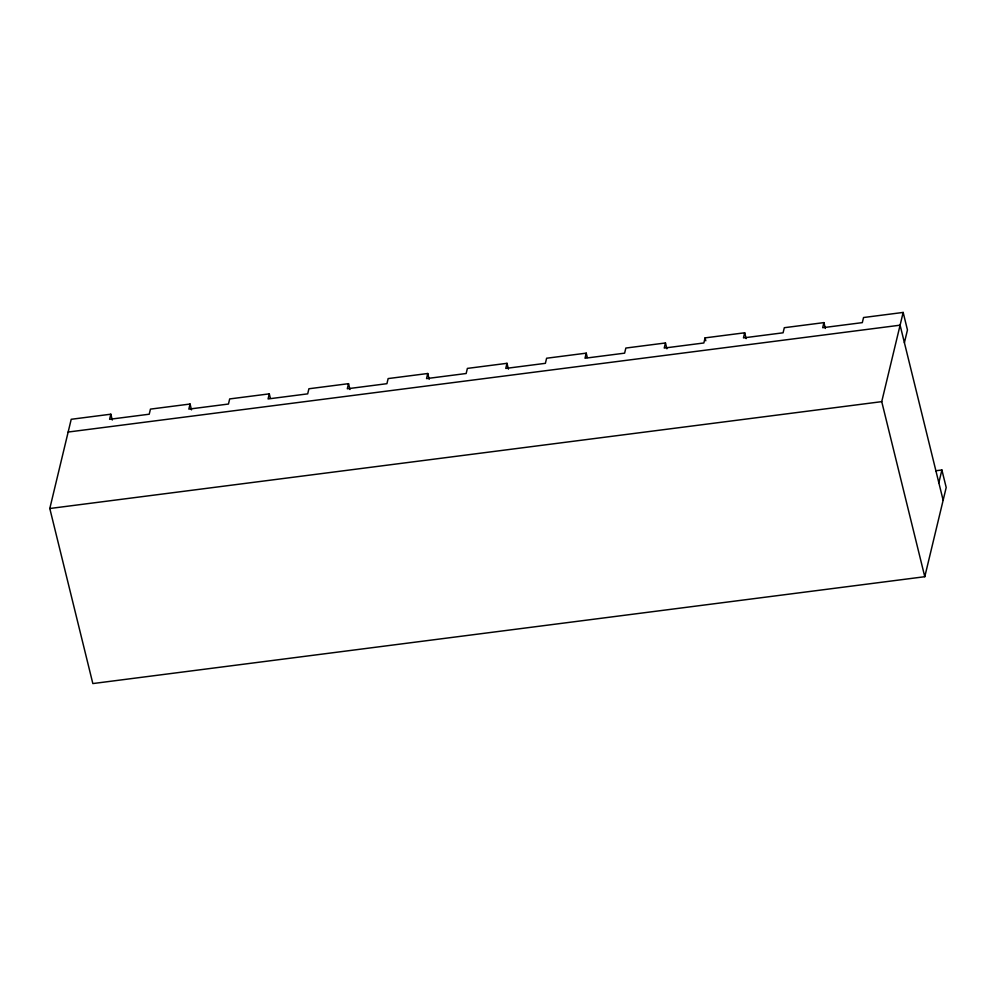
<?xml version="1.0" encoding="UTF-8"?>
<svg xmlns="http://www.w3.org/2000/svg" width="996" height="996" viewBox="0 0 996 996"><rect width="100%" height="100%" fill="white"/><g stroke="black" fill="none" stroke-linecap="round" stroke-linejoin="round"><path stroke-width="1.49" d="M935.804 470.772L941.892 469.988L946.2 487.492L924.786 576.709L92.84 683.567L49.8 508.508L71.214 419.291L110.83 414.199L112.274 420.038M110.83 414.199L109.61 419.304L149.226 414.212L150.446 409.119L190.062 404.027L191.506 409.866M190.062 404.027L188.842 409.119L228.458 404.04L229.678 398.935L269.294 393.856L270.377 398.226M269.294 393.856L268.073 398.948L307.689 393.856L308.909 388.764L348.525 383.672L349.97 389.511M348.525 383.672L347.305 388.776L386.921 383.684L388.141 378.58L427.757 373.5L429.201 379.327M427.757 373.5L426.537 378.592L466.153 373.512L467.385 368.408L507.001 363.316L508.433 369.155M507.001 363.316L505.769 368.42L545.385 363.328L546.617 358.236L586.233 353.144L587.304 357.527M586.233 353.144L585.001 358.236L624.617 353.157L625.849 348.052L665.465 342.973L666.897 348.799M665.465 342.973L664.232 348.065L703.848 342.973L705.081 337.881L744.697 332.789L746.129 338.628M744.697 332.789L743.464 337.893L783.08 332.801L784.313 327.709L823.929 322.617L825.36 328.456M823.929 322.617L822.696 327.709L862.312 322.629L863.544 317.525L903.16 312.433L907.456 329.95L904.405 342.686M924.786 576.709L881.734 401.649L903.16 312.433M938.842 482.736L941.892 469.988M68.164 432.04L900.098 325.182L943.137 500.241M49.8 508.508L881.734 401.649M705.081 337.881L705.791 340.794"/></g></svg>
